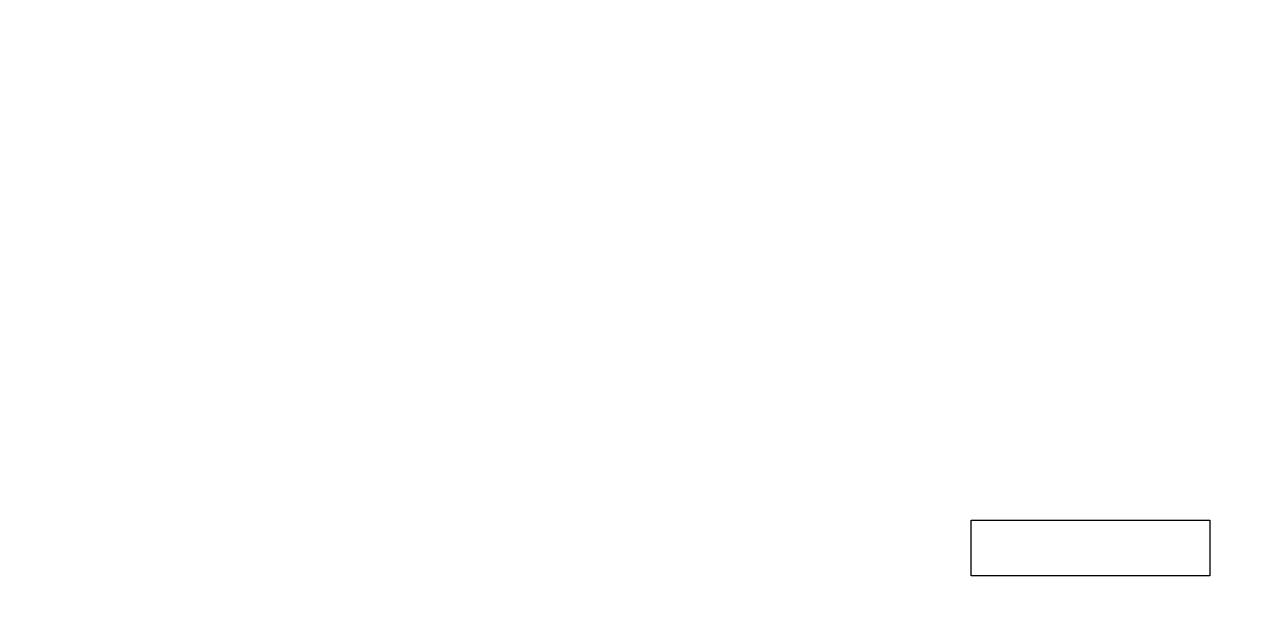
# Model space of a CAD drawing. Header units: millimetres. Extents: x 0 to 840, y 0 to 594.
# Drawn here: x 608.1 to 840, y 0 to 112 of the extents above; entities that cross this region are included whole.
import ezdxf

# ---------------------------------------------------------------- set-up
doc = ezdxf.new("R2010")
doc.units = ezdxf.units.MM
doc.layers.add('Системный слой', color=7, linetype='Continuous')
picture_1 = doc.add_image_def('image2.png', size_in_pixel=(1461, 341))

msp = doc.modelspace()

# ---------------------------------------------------------------- pictures from other files: only their frames are drawn
at = {"layer": 'Системный слой'}
image = msp.add_image(picture_1, insert=(787.71486, 7.37054), size_in_units=(45.29956, 10.573), dxfattribs=at)
image.dxf.flags = 15

doc.saveas('drawing.dxf')
